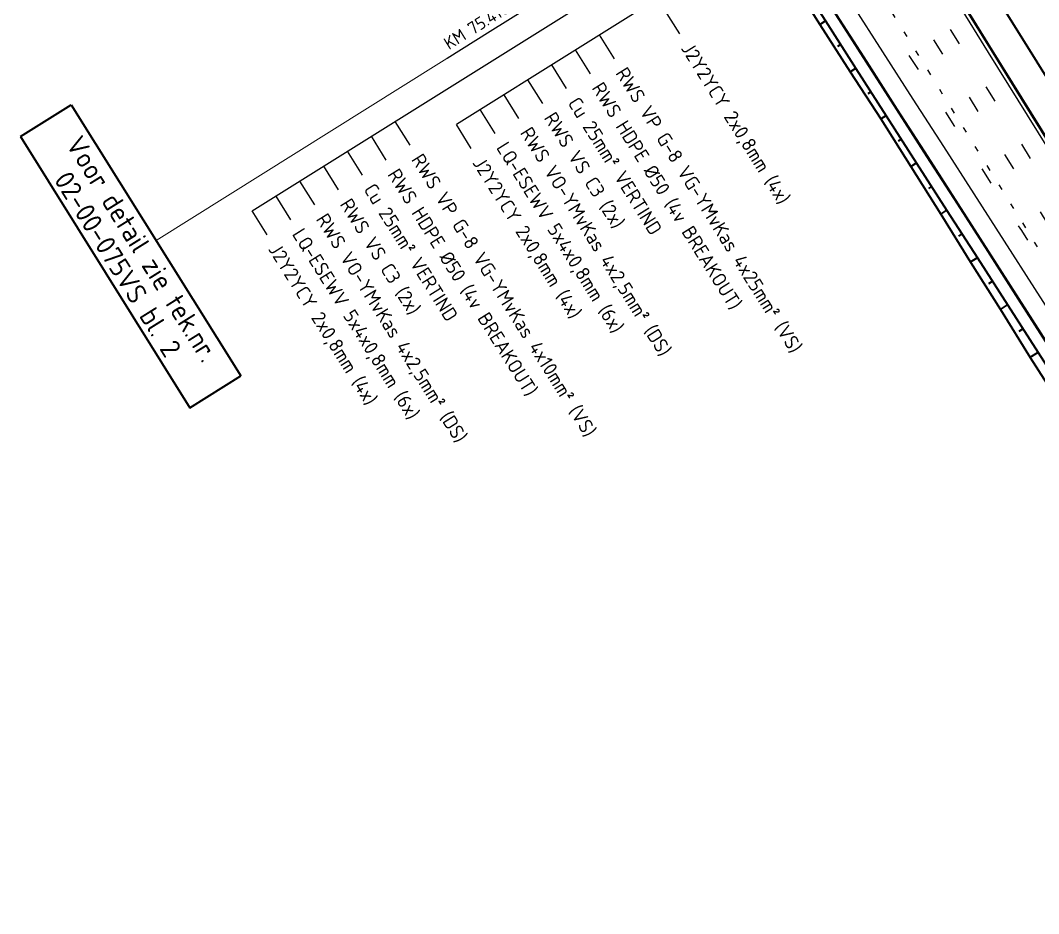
# Model space of a CAD drawing. Header units: metres. Extents: x 134219 to 139178, y 438661 to 444352.
# Drawn here: x 135772.1 to 135953.1, y 442189.7 to 442348.5 of the extents above; entities that cross this region are included whole.
import ezdxf
from ezdxf.enums import TextEntityAlignment as Align

# ---------------------------------------------------------------- set-up
doc = ezdxf.new("R2010")
doc.units = ezdxf.units.M
doc.linetypes.add('13strp', pattern=[4, 1, -3])
doc.linetypes.add('39strp', pattern=[12, 3, -9])
for name, color, linetype, lineweight in [('N-WE-AM-KILOMETRERING-S', 7, 'Continuous', 25), ('N-WE-KL-ET_LS_OV-T35', 3, 'Continuous', 35), ('N-WE-KL-ET_LS_OV_KABEL-G', 10, 'KL-LS-OV-N', 35), ('N-WE-KL-ET_LS_OV_KABEL-T25', 7, 'Continuous', 25), ('Utd-ondergr-nw', 8, '13strp', 35), ('X-XX-AL-AANPIJLING-G', 7, 'Continuous', 18), ('X-XX-AL-AANPIJLING-S', 7, 'Continuous', 25)]:
    doc.layers.add(name, color=color, linetype=linetype, lineweight=lineweight)
doc.layers.add('N-WE-KL-MONITORING-T25', color=2, linetype='Continuous')
doc.layers.add('Utd-weg-nw', color=8, linetype='Continuous')
doc.styles.add('ISO18', font='NLCS-ISO.ttf')
doc.styles.add('ISO25', font='NLCS-ISO.ttf')
doc.styles.add('NLCS-ISO', font='NLCS-ISO.ttf')
doc.linetypes.add('KL-LS-OV-N', pattern='A,4,-1,[103,NLCS.SHX,S=0.75,R=0,X=0,Y=0],-1,4,-1.5,["0V",Standard,S=1,R=0,X=0,Y=-0.5],-3', length=14.5)
doc.dimstyles.new('UTD', dxfattribs={"dimtxt": 1.8, "dimasz": 1.8, "dimexe": 0, "dimexo": 0, "dimgap": 0.5, "dimtad": 1, "dimdec": 1, "dimzin": 1, "dimdsep": 46, "dimtxsty": 'ISO18', "dimcen": 2.5, "dimclrd": 256, "dimclre": 256, "dimclrt": 1, "dimadec": 0, "dimazin": 0, "dimtfac": 1, "dimtdec": 1, "dimtmove": 0, "dimatfit": 3, "dimfxl": 0, "dimlwd": -1, "dimlwe": -1, "dimarcsym": 0})

# ---------------------------------------------------------------- blocks, each defined once
blk = doc.blocks.new('SAL-AM_KILOMETRERING-SO')
blk.add_lwpolyline([(-37, 0), (-28, 0), (-10, 0)])
at = {"style": 'ISO25'}
blk.add_text('KM', height=2.25, dxfattribs=at).set_placement((-36, 1))
blk.add_attdef('KM', (-31, 1), '', height=2.25, dxfattribs=at)

msp = doc.modelspace()

# ---------------------------------------------------------------- linework, layer by layer
at = {"layer": 'N-WE-KL-ET_LS_OV-T35'}
for p, q in [((135772.13, 442327.82), (135781.16, 442333.47)), ((135781.16, 442333.47), (135811.31, 442285.29)), ((135772.13, 442327.82), (135802.28, 442279.64)), ((135802.28, 442279.64), (135811.31, 442285.29))]:
    msp.add_line(p, q, dxfattribs=at)
at = {"layer": 'N-WE-KL-ET_LS_OV_KABEL-G', "elevation": 1.47, "flags": 128}
msp.add_lwpolyline([(135928.56, 442379.97), (135993.39, 442276.1), (135998.09, 442268.15), (136007.91, 442252.63)], dxfattribs=at)
at = {"layer": 'Utd-ondergr-nw', "linetype": 'Continuous', "flags": 128}
for points in [[(135858.78, 442481.67), (135860.38, 442479.09), (135865.66, 442470.6), (135870.93, 442462.1), (135876.21, 442453.6), (135881.48, 442445.11), (135886.76, 442436.61), (135892.03, 442428.12), (135897.31, 442419.62), (135902.58, 442411.13), (135907.86, 442402.63), (135913.13, 442394.14), (135918.41, 442385.64), (135923.68, 442377.14), (135928.96, 442368.65), (135934.23, 442360.15), (135939.51, 442351.66), (135944.78, 442343.16), (135950.06, 442334.67), (135955.33, 442326.17)], [(135858.84, 442481.7), (135860.44, 442479.13), (135865.72, 442470.63), (135870.99, 442462.14), (135876.27, 442453.64), (135881.54, 442445.15), (135886.82, 442436.65), (135892.09, 442428.15), (135897.37, 442419.66), (135902.64, 442411.16), (135907.92, 442402.67), (135913.19, 442394.17), (135918.47, 442385.68), (135923.74, 442377.18), (135929.01, 442368.69), (135934.29, 442360.19), (135939.56, 442351.69), (135944.84, 442343.2), (135950.11, 442334.7), (135955.39, 442326.21)], [(135839.96, 442469.77), (135841.5, 442467.37), (135846.9, 442458.95), (135852.3, 442450.53), (135857.7, 442442.11), (135863.1, 442433.7), (135868.5, 442425.28), (135873.9, 442416.86), (135879.3, 442408.44), (135884.7, 442400.02), (135890.1, 442391.61), (135895.5, 442383.19), (135900.9, 442374.77), (135906.3, 442366.35), (135911.7, 442357.93), (135917.1, 442349.52), (135922.5, 442341.1), (135927.9, 442332.68), (135933.3, 442324.26), (135938.7, 442315.85), (135944.1, 442307.43), (135949.5, 442299.01), (135954.9, 442290.59)], [(135840.02, 442469.81), (135841.56, 442467.4), (135846.96, 442458.99), (135852.36, 442450.57), (135857.76, 442442.15), (135863.16, 442433.73), (135868.56, 442425.31), (135873.96, 442416.9), (135879.36, 442408.48), (135884.76, 442400.06), (135890.16, 442391.64), (135895.56, 442383.23), (135900.96, 442374.81), (135906.36, 442366.39), (135911.76, 442357.97), (135917.16, 442349.55), (135922.56, 442341.14), (135927.96, 442332.72), (135933.36, 442324.3), (135938.76, 442315.88), (135944.16, 442307.46), (135949.56, 442299.05), (135954.96, 442290.63)], [(135838.12, 442468.59), (135839.65, 442466.22), (135845.05, 442457.8), (135850.45, 442449.38), (135855.85, 442440.96), (135861.25, 442432.55), (135866.65, 442424.13), (135872.05, 442415.71), (135877.45, 442407.29), (135882.85, 442398.87), (135888.25, 442390.46), (135893.65, 442382.04), (135899.05, 442373.62), (135904.45, 442365.2), (135909.85, 442356.78), (135915.25, 442348.37), (135920.65, 442339.95), (135926.05, 442331.53), (135931.45, 442323.11), (135936.85, 442314.7), (135942.25, 442306.28), (135947.65, 442297.86), (135953.05, 442289.44), (135958.45, 442281.02)], [(135838.58, 442465.56), (135843.95, 442457.12), (135849.31, 442448.68), (135854.78, 442440.3), (135860.2, 442431.89), (135865.61, 442423.49), (135871.03, 442415.08), (135876.52, 442406.72), (135882.03, 442398.36), (135887.53, 442390.01), (135892.98, 442381.63), (135898.28, 442373.14), (135903.55, 442364.65), (135908.9, 442356.19), (135914.24, 442347.74), (135919.67, 442339.34), (135925.12, 442330.96), (135930.43, 442322.48), (135935.74, 442314.01), (135941.05, 442305.53), (135946.36, 442297.06), (135951.66, 442288.58), (135957.03, 442280.14)], [(135914.23, 442347.76), (135915.23, 442348.4)], [(135917.43, 442343.88), (135917.93, 442344.19)], [(135919.65, 442339.36), (135920.62, 442339.99)], [(135922.85, 442335.47), (135923.32, 442335.78)], [(135925.11, 442330.98), (135926.03, 442331.56)], [(135928.25, 442327.04), (135928.73, 442327.35)], [(135930.42, 442322.5), (135931.43, 442323.14)], [(135933.6, 442318.6), (135934.13, 442318.93)], [(135935.73, 442314.03), (135936.83, 442314.72)], [(135938.96, 442310.15), (135939.53, 442310.51)], [(135941.03, 442305.55), (135942.23, 442306.3)], [(135944.31, 442301.71), (135944.93, 442302.1)], [(135946.34, 442297.08), (135947.63, 442297.89)], [(135949.66, 442293.26), (135950.33, 442293.68)], [(135951.65, 442288.6), (135953.03, 442289.47)]]:
    msp.add_lwpolyline(points, dxfattribs=at)
at = {"layer": 'Utd-weg-nw', "linetype": 'Continuous', "flags": 128}
for points in [[(135858.19, 442481.3), (135859.79, 442478.72), (135865.06, 442470.23), (135870.34, 442461.73), (135875.61, 442453.23), (135880.89, 442444.74), (135886.16, 442436.24), (135891.44, 442427.75), (135896.71, 442419.25), (135901.99, 442410.76), (135907.26, 442402.26), (135912.54, 442393.77), (135917.81, 442385.27), (135923.09, 442376.77), (135928.36, 442368.28), (135933.64, 442359.78), (135938.91, 442351.29), (135944.19, 442342.79), (135949.46, 442334.3), (135954.74, 442325.8)], [(135842.83, 442471.62), (135844.41, 442469.17), (135849.81, 442460.75), (135855.21, 442452.34), (135860.61, 442443.92), (135866.01, 442435.5), (135871.41, 442427.08), (135876.81, 442418.66), (135882.21, 442410.25), (135887.61, 442401.83), (135893.01, 442393.41), (135898.41, 442384.99), (135903.81, 442376.57), (135909.21, 442368.16), (135914.61, 442359.74), (135920.01, 442351.32), (135925.41, 442342.9), (135930.81, 442334.49), (135936.21, 442326.07), (135941.61, 442317.65), (135947.01, 442309.23), (135952.41, 442300.81), (135957.81, 442292.4)]]:
    msp.add_lwpolyline(points, dxfattribs=at)
at = {"layer": 'Utd-weg-nw', "linetype": '39strp', "flags": 128}
for points in [[(135855.13, 442479.4), (135856.73, 442476.82), (135862, 442468.33), (135867.28, 442459.83), (135872.55, 442451.34), (135877.83, 442442.84), (135883.1, 442434.34), (135888.38, 442425.85), (135893.65, 442417.35), (135898.93, 442408.86), (135904.2, 442400.36), (135909.48, 442391.87), (135914.75, 442383.37), (135920.03, 442374.88), (135925.3, 442366.38), (135930.58, 442357.88), (135935.85, 442349.39), (135941.13, 442340.89), (135946.4, 442332.4), (135951.68, 442323.9), (135956.95, 442315.41), (135962.23, 442306.91), (135967.5, 442298.42), (135972.78, 442289.92), (135978.05, 442281.42), (135983.33, 442272.93), (135988.6, 442264.43), (135993.88, 442255.94), (135999.15, 442247.44), (136004.43, 442238.95), (136009.7, 442230.45), (136014.98, 442221.96), (136020.25, 442213.46), (136025.53, 442204.96), (136030.8, 442196.47), (136036.08, 442187.97), (136041.35, 442179.48), (136046.63, 442170.98), (136051.9, 442162.49), (136057.18, 442153.99), (136062.45, 442145.49), (136067.73, 442137), (136073, 442128.5), (136078.28, 442120.01), (136083.55, 442111.51), (136088.83, 442103.02), (136094.1, 442094.52), (136099.38, 442086.03), (136104.65, 442077.53), (136105.64, 442075.94)], [(135852.16, 442477.55), (135853.75, 442474.98), (135859.03, 442466.48), (135864.3, 442457.99), (135869.58, 442449.49), (135874.85, 442440.99), (135880.13, 442432.5), (135885.4, 442424), (135890.68, 442415.51), (135895.95, 442407.01), (135901.23, 442398.52), (135906.5, 442390.02), (135911.78, 442381.53), (135917.05, 442373.03), (135922.33, 442364.53), (135927.6, 442356.04), (135932.88, 442347.54), (135938.15, 442339.05), (135943.43, 442330.55), (135948.7, 442322.06), (135953.98, 442313.56), (135959.25, 442305.06), (135964.53, 442296.57), (135969.8, 442288.07), (135975.08, 442279.58), (135980.35, 442271.08), (135985.63, 442262.59), (135990.9, 442254.09), (135996.18, 442245.6), (136001.45, 442237.1), (136006.73, 442228.6), (136012, 442220.11), (136017.28, 442211.61), (136022.55, 442203.12), (136027.83, 442194.62), (136033.1, 442186.13), (136038.38, 442177.63), (136043.65, 442169.14), (136048.93, 442160.64), (136054.2, 442152.14), (136059.48, 442143.65), (136064.75, 442135.15), (136070.03, 442126.66), (136075.3, 442118.16), (136080.58, 442109.67), (136085.85, 442101.17), (136091.13, 442092.67), (136096.4, 442084.18), (136101.68, 442075.68), (136102.28, 442074.71)], [(135845.86, 442473.57), (135847.46, 442471.07), (135852.86, 442462.65), (135858.26, 442454.23), (135863.66, 442445.82), (135869.06, 442437.4), (135874.46, 442428.98), (135879.86, 442420.56), (135885.26, 442412.15), (135890.66, 442403.73), (135896.06, 442395.31), (135901.46, 442386.89), (135906.86, 442378.47), (135912.26, 442370.06), (135917.66, 442361.64), (135923.06, 442353.22), (135928.46, 442344.8), (135933.86, 442336.38), (135939.27, 442327.97), (135944.67, 442319.55), (135950.07, 442311.13), (135955.47, 442302.71), (135960.87, 442294.29), (135966.27, 442285.88), (135971.67, 442277.46), (135977.07, 442269.04), (135982.47, 442260.62), (135987.93, 442252.24), (135993.2, 442243.75), (135998.48, 442235.25), (136003.75, 442226.76), (136009.03, 442218.26), (136014.3, 442209.77), (136019.58, 442201.27), (136024.85, 442192.78), (136030.13, 442184.28), (136035.4, 442175.78), (136040.68, 442167.29), (136045.95, 442158.79), (136051.23, 442150.3), (136056.5, 442141.8), (136061.78, 442133.31), (136067.05, 442124.81), (136072.33, 442116.32), (136077.6, 442107.82), (136082.88, 442099.32), (136088.15, 442090.83), (136093.43, 442082.33), (136098.7, 442073.84), (136098.92, 442073.48)]]:
    msp.add_lwpolyline(points, dxfattribs=at)
at = {"layer": 'Utd-weg-nw', "linetype": '13strp', "flags": 128}
msp.add_lwpolyline([(135848.99, 442475.59), (135850.59, 442473.01), (135855.87, 442464.52), (135861.14, 442456.02), (135866.41, 442447.52), (135871.69, 442439.03), (135876.96, 442430.53), (135882.24, 442422.04), (135887.51, 442413.54), (135892.79, 442405.05), (135898.06, 442396.55), (135903.34, 442388.06), (135908.61, 442379.56), (135913.89, 442371.06), (135919.16, 442362.57), (135924.44, 442354.07), (135929.71, 442345.58), (135934.99, 442337.08), (135940.26, 442328.59), (135945.54, 442320.09), (135950.81, 442311.6), (135956.09, 442303.1), (135961.36, 442294.6), (135966.64, 442286.11), (135971.91, 442277.61), (135977.19, 442269.12), (135982.46, 442260.62), (135987.74, 442252.13)], dxfattribs=at)
at = {"layer": 'X-XX-AL-AANPIJLING-S'}
for p, q in [((135813.34, 442314.61), (135897.15, 442367.06)), ((135889.36, 442346.07), (135886.7, 442350.31)), ((135877.72, 442341.64), (135875.06, 442345.88)), ((135873.48, 442338.99), (135870.82, 442343.23)), ((135869.24, 442336.34), (135866.59, 442340.58)), ((135865, 442333.69), (135862.35, 442337.92)), ((135860.76, 442331.03), (135858.11, 442335.27)), ((135856.52, 442328.38), (135853.87, 442332.62)), ((135841.42, 442326.29), (135838.77, 442330.53)), ((135852.28, 442325.73), (135849.63, 442329.97)), ((135837.18, 442323.63), (135834.53, 442327.87)), ((135832.94, 442320.98), (135830.29, 442325.22)), ((135828.7, 442318.33), (135826.05, 442322.57)), ((135824.47, 442315.68), (135821.81, 442319.92)), ((135820.23, 442313.02), (135817.58, 442317.26)), ((135815.99, 442310.37), (135813.34, 442314.61))]:
    msp.add_line(p, q, dxfattribs=at)
msp.add_lwpolyline([(135912.65, 442376.02), (135915.63, 442371.27), (135849.63, 442329.97)], dxfattribs=at)

# ---------------------------------------------------------------- block references
at = {"layer": 'N-WE-AM-KILOMETRERING-S'}
ref = msp.add_blockref('SAL-AM_KILOMETRERING-SO', (135879.37, 442361.41), dxfattribs=dict(at, rotation=32.03792881487736))
ref.add_attrib('KM', '75.410', (135852.56, 442345.81), dxfattribs={"layer": 'N-WE-KL-MONITORING-T25', "height": 2.25, "rotation": 32.0379, "style": 'ISO25'})

# ---------------------------------------------------------------- texts
at = {"layer": 'N-WE-KL-ET_LS_OV-T35', "style": 'NLCS-ISO'}
for s, p in [('Voor detail zie tek.nr.', (135792.31, 442306.93)), ('02-00-075VS bl. 2', (135787.97, 442304.21))]:
    msp.add_text(s, height=3.5, rotation=302.0379, dxfattribs=at).set_placement(p, align=Align.CENTER)
at = {"layer": 'N-WE-KL-ET_LS_OV_KABEL-T25', "style": 'NLCS-ISO'}
for s, p in [('J2Y2YCY 2x0,8mm (4x) ', (135890.53, 442344.2)), ('RWS VP G-8 VG-YMvKas 4x25mm² (VS)', (135878.89, 442339.77)), ('RWS HDPE Ø50 (4v BREAKOUT)', (135874.65, 442337.12)), ('Cu 25mm² VERTIND', (135870.41, 442334.46)), ('RWS VS C3 (2x)', (135866.17, 442331.81)), ('RWS VO-YMvKas 4x2,5mm² (DS)', (135861.93, 442329.16)), ('LQ-ESEWV 5x4x0,8mm (6x)', (135857.7, 442326.51)), ('RWS VP G-8 VG-YMvKas 4x10mm² (VS)', (135842.59, 442324.41)), ('J2Y2YCY 2x0,8mm (4x) ', (135853.46, 442323.86)), ('RWS HDPE Ø50 (4v BREAKOUT)', (135838.35, 442321.76)), ('Cu 25mm² VERTIND', (135834.12, 442319.11)), ('RWS VS C3 (2x)', (135829.88, 442316.46)), ('RWS VO-YMvKas 4x2,5mm² (DS)', (135825.64, 442313.8)), ('LQ-ESEWV 5x4x0,8mm (6x)', (135821.4, 442311.15)), ('J2Y2YCY 2x0,8mm (4x) ', (135817.16, 442308.5))]:
    msp.add_text(s, height=2.5, rotation=302.0379, dxfattribs=at).set_placement(p, align=Align.MIDDLE_LEFT)

# ---------------------------------------------------------------- leaders
at = {"layer": 'X-XX-AL-AANPIJLING-G'}
msp.add_leader([(135870.89, 442356.1), (135796.24, 442309.38)], dimstyle='UTD', override={"dimasz": 3.5, "dimfxl": 0}, dxfattribs=at)

doc.saveas('drawing.dxf')
